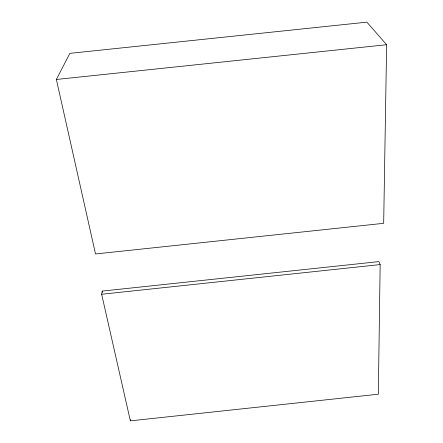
<?xml version="1.0" encoding="UTF-8"?>
<svg xmlns="http://www.w3.org/2000/svg" width="443" height="443" viewBox="0 0 443 443"><rect width="100%" height="100%" fill="white"/><g stroke="black" fill="none" stroke-linecap="round" stroke-linejoin="round"><path stroke-width="0.66" d="M380.16 264.582L378.328 394.22L130.364 420.85L101.646 294.263L102.239 291.09L378.892 261.608L380.16 264.582L101.646 294.263M386.628 44.721L383.677 223.322L95.522 253.961L56.372 79.469L69.872 53.354L366.893 22.15L386.628 44.721L56.372 79.469M130.364 420.85L130.486 419.654M102.239 291.09L102.543 292.435"/></g></svg>
